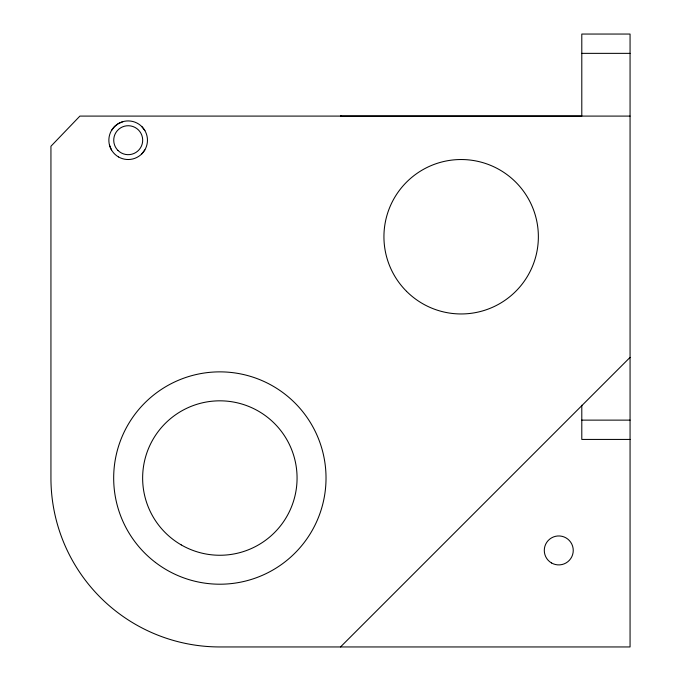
<?xml version="1.0" encoding="UTF-8"?>
<svg xmlns="http://www.w3.org/2000/svg" width="681" height="681" viewBox="0 0 681 681"><rect width="100%" height="100%" fill="white"/><g stroke="black" fill="none" stroke-linecap="round" stroke-linejoin="round"><path stroke-width="1.02" d="M111.437 130.573L114.51 126.572L118.503 123.508L123.159 121.576M141.81 153.872L144.874 149.871M340.5 646.95L630.061 357.389M341.241 115.966L340.5 116.093L581.795 116.093L581.795 34.05L630.061 34.05L630.061 646.95L219.852 646.95A168.914 168.914 0 0 1 50.939 478.036L50.939 146.253L79.898 116.093L630.061 116.093M581.795 53.356L630.061 53.356M581.795 420.126L630.061 420.126M630.061 439.432L581.795 439.432L581.795 405.238M141.81 126.572L144.874 130.573M109.513 145.215L111.437 149.871M155.396 562.404A106.168 106.168 0 0 0 325.143 491.682A106.168 106.168 0 0 0 179.018 380.032A106.168 106.168 0 0 0 155.396 562.404M181.24 544.911A77.217 77.217 0 0 0 297.069 478.036A77.217 77.217 0 0 0 181.24 411.171A77.217 77.217 0 0 0 181.24 544.911M406.548 291.34A77.217 77.217 0 0 0 535.734 256.728A77.217 77.217 0 0 0 441.169 162.155A77.217 77.217 0 0 0 406.548 291.34M551.525 562.966A14.48 14.48 0 0 0 573.249 550.427A14.48 14.48 0 0 0 551.525 537.888A14.48 14.48 0 0 0 551.525 562.966M117.966 150.433A14.48 14.48 0 0 0 142.193 143.946A14.48 14.48 0 0 0 124.461 126.215A14.48 14.48 0 0 0 117.966 150.433M118.503 156.936A19.306 19.306 0 0 0 147.462 140.218A19.306 19.306 0 0 0 118.503 123.508A19.306 19.306 0 0 0 118.503 156.936"/></g></svg>
